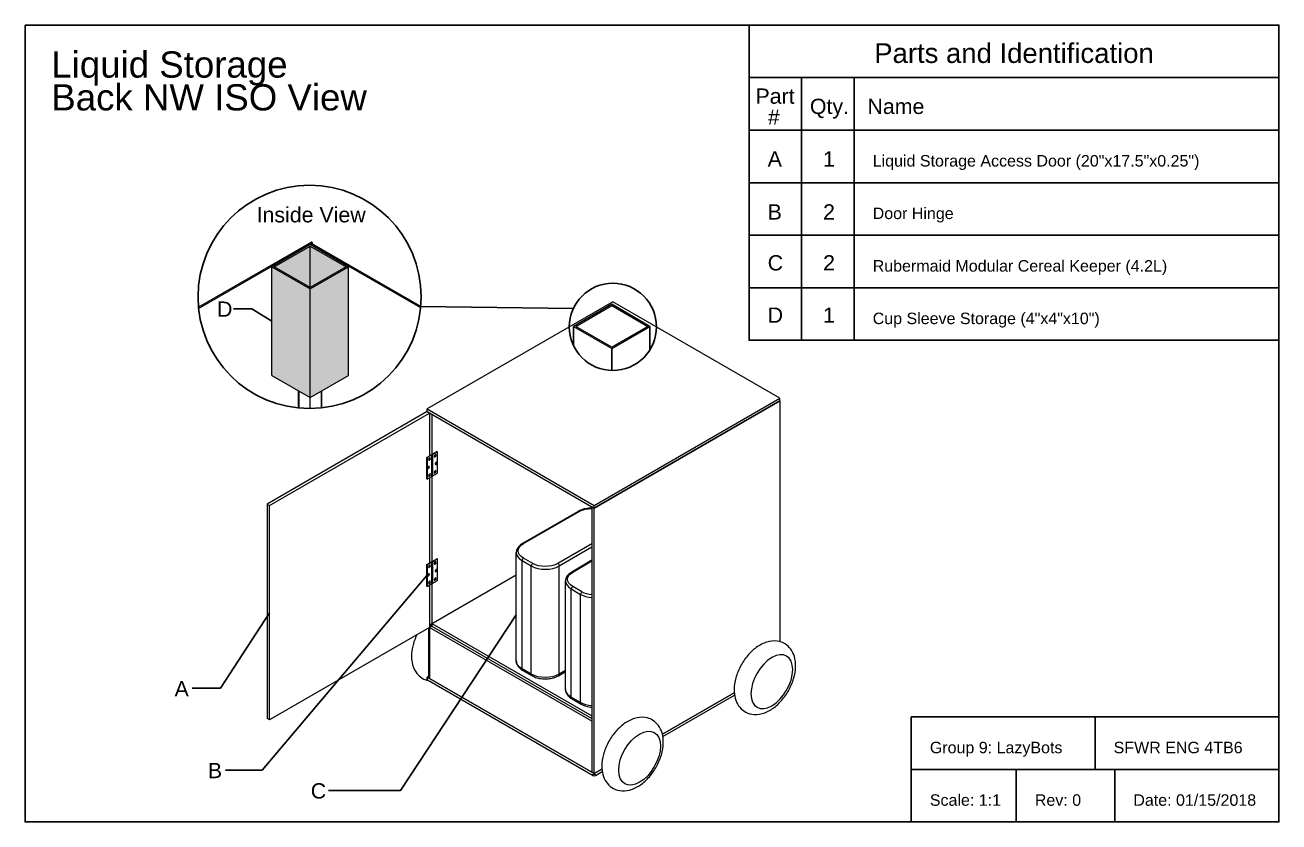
# Model space of a CAD drawing. Header units: inches. Extents: x 0 to 1256, y -61 to 0.
# Drawn here: x 0 to 95.5, y -60.7 to 0 of the extents above; entities that cross this region are included whole.
import ezdxf
from ezdxf.enums import TextEntityAlignment as Align

# ---------------------------------------------------------------- set-up
doc = ezdxf.new("R2010")
doc.units = ezdxf.units.IN
doc.header["$LTSCALE"] = 2
doc.header["$MEASUREMENT"] = 0
doc.linetypes.add('ACAD_ISO02W100', pattern=[15, 12, -3])
doc.styles.get("Standard").update_dxf_attribs({"font": 'arial.ttf'})

# ---------------------------------------------------------------- blocks, each defined once
blk = doc.blocks.new('A$C38AF36A5')
at = {"linetype": 'Continuous', "lineweight": 0, "extrusion": (1.72228e-16, 0.816497, 0.57735)}
for p, q in [((-20.414, 38.125), (-34.557, 29.96)), ((-7.687, 30.777), (-20.414, 38.125)), ((-21.829, 22.612), (-7.687, 30.777)), ((-7.687, 30.573), (-21.829, 22.408)), ((-21.829, 22.408), (-7.687, 30.573)), ((-7.687, 30.573), (-7.687, 30.777)), ((-7.687, 30.573), (-7.687, 12.242)), ((-34.557, 29.756), (-46.754, 22.714)), ((-46.577, 22.612), (-34.38, 29.654)), ((-34.557, 29.96), (-21.829, 22.612)), ((-34.557, 29.756), (-34.557, 29.96)), ((-34.557, 29.756), (-21.829, 22.408)), ((-34.468, 29.705), (-34.38, 29.654)), ((-34.38, 29.654), (-34.38, 26.396)), ((-34.203, 29.552), (-34.203, 26.457)), ((-34.592, 26.274), (-34.238, 26.478)), ((-34.557, 26.253), (-34.592, 26.274)), ((-34.592, 24.641), (-34.592, 26.274)), ((-34.203, 26.457), (-34.557, 26.253)), ((-34.557, 26.253), (-34.557, 24.62)), ((-34.38, 26.233), (-34.38, 26.121)), ((-34.203, 26.457), (-34.238, 26.478)), ((-34.203, 24.824), (-34.203, 26.457)), ((-34.168, 26.518), (-33.814, 26.723)), ((-34.168, 26.518), (-34.168, 24.886)), ((-34.132, 26.498), (-34.168, 26.518)), ((-33.779, 26.702), (-34.132, 26.498)), ((-34.132, 24.865), (-34.132, 26.498)), ((-33.779, 26.702), (-33.814, 26.723)), ((-33.779, 25.069), (-33.779, 26.702)), ((-34.38, 25.008), (-34.38, 24.896)), ((-34.168, 24.886), (-34.132, 24.865)), ((-34.132, 24.865), (-33.779, 25.069)), ((-34.557, 24.62), (-34.592, 24.641)), ((-34.557, 24.62), (-34.203, 24.824)), ((-34.38, 24.722), (-34.38, 18.231)), ((-34.203, 24.824), (-34.203, 18.292)), ((-46.754, 22.714), (-46.754, 6.384)), ((-46.754, 22.714), (-46.577, 22.612)), ((-46.577, 6.282), (-46.577, 22.612)), ((-23.058, 22.162), (-27.301, 19.712)), ((-27.226, 19.705), (-22.983, 22.154)), ((-22.005, 22.51), (-22.005, 2.301)), ((-21.829, 22.408), (-22.005, 22.51)), ((-21.829, 22.408), (-21.829, 22.612)), ((-21.829, 2.199), (-21.829, 22.408)), ((-22.005, 19.698), (-24.609, 18.194)), ((-24.503, 18.011), (-22.005, 19.453)), ((-34.592, 18.109), (-34.238, 18.313)), ((-34.203, 18.292), (-34.557, 18.088)), ((-34.203, 18.292), (-34.238, 18.313)), ((-34.203, 16.659), (-34.203, 18.292)), ((-34.168, 18.354), (-33.814, 18.558)), ((-34.168, 18.354), (-34.168, 16.721)), ((-34.132, 18.333), (-34.168, 18.354)), ((-33.779, 18.537), (-34.132, 18.333)), ((-34.132, 16.7), (-34.132, 18.333)), ((-33.779, 18.537), (-33.814, 18.558)), ((-33.779, 16.904), (-33.779, 18.537)), ((-27.771, 10.785), (-27.771, 19.031)), ((-27.332, 10.172), (-27.332, 18.419)), ((-27.332, 18.419), (-26.625, 18.011)), ((-26.519, 18.194), (-27.226, 18.603)), ((-22.005, 18.437), (-23.548, 17.546)), ((-23.473, 17.539), (-22.005, 18.386)), ((-34.557, 18.088), (-34.592, 18.109)), ((-34.592, 16.476), (-34.592, 18.109)), ((-34.557, 18.088), (-34.557, 16.455)), ((-34.38, 18.068), (-34.38, 17.956)), ((-34.291, 13.577), (-27.771, 17.342)), ((-26.625, 9.764), (-26.625, 18.011)), ((-24.503, 9.764), (-24.503, 18.011)), ((-34.557, 16.455), (-34.592, 16.476)), ((-34.557, 16.455), (-34.203, 16.659)), ((-34.38, 16.843), (-34.38, 16.731)), ((-34.38, 16.557), (-34.38, 9.446)), ((-34.203, 16.659), (-34.203, 13.426)), ((-34.168, 16.721), (-34.132, 16.7)), ((-34.132, 16.7), (-33.779, 16.904)), ((-24.019, 8.618), (-24.019, 16.865)), ((-23.579, 8.006), (-23.579, 16.253)), ((-23.579, 16.253), (-22.872, 15.844)), ((-22.766, 16.028), (-23.473, 16.436)), ((-22.872, 7.598), (-22.872, 15.844)), ((-34.203, 13.426), (-46.577, 6.282)), ((-34.38, 13.324), (-34.203, 13.426)), ((-34.291, 13.375), (-34.291, 13.577)), ((-34.203, 13.628), (-22.005, 6.586)), ((-34.203, 13.426), (-22.005, 6.384)), ((-34.468, 13.273), (-34.468, 9.497)), ((-22.005, 6.18), (-34.38, 13.324)), ((-34.38, 9.446), (-34.38, 13.324)), ((-34.468, 9.599), (-34.557, 9.548)), ((-26.625, 9.764), (-27.332, 10.172)), ((-27.28, 10.058), (-26.573, 9.65)), ((-24.555, 9.65), (-24.019, 9.959)), ((-24.019, 10.044), (-24.503, 9.764)), ((-34.56, 9.525), (-34.557, 9.525)), ((-34.557, 9.548), (-21.829, 2.199)), ((-34.557, 9.507), (-34.557, 9.548)), ((-34.554, 9.325), (-34.502, 9.327)), ((-34.526, 9.326), (-21.921, 2.048)), ((-34.38, 9.446), (-34.468, 9.497)), ((-22.005, 2.301), (-34.38, 9.446)), ((-22.872, 7.598), (-23.579, 8.006)), ((-23.527, 7.891), (-22.82, 7.483)), ((-11.168, 8.354), (-16.64, 5.195)), ((-16.64, 5.195), (-11.168, 8.354)), ((-16.603, 5.012), (-11.144, 8.164)), ((-46.577, 6.282), (-46.754, 6.384)), ((-22.005, 6.18), (-22.005, 2.301)), ((-22.005, 2.301), (-21.829, 2.199)), ((-21.924, 2.138), (-21.928, 2.086)), ((-21.244, 2.537), (-21.829, 2.199)), ((-21.829, 2.199), (-21.244, 2.537)), ((-21.829, 2.158), (-21.829, 2.199)), ((-21.733, 2.05), (-21.221, 2.346)), ((-21.723, 2.132), (-21.729, 2.068))]:
    blk.add_line(p, q, dxfattribs=at)
at = {"linetype": 'Continuous', "lineweight": 0, "extrusion": (-3.56837e-16, 2.70119e-16, -1)}
for centre in [(-34.38, 26.151), (-33.956, 26.396), (-33.885, 25.824), (-34.45, 25.498), (-34.38, 24.926), (-33.956, 25.171), (-33.956, 18.231), (-34.45, 17.333), (-34.38, 17.986), (-33.885, 17.659), (-34.38, 16.761), (-33.956, 17.006)]:
    blk.add_ellipse(centre, major_axis=(0.05, 0.0866), ratio=0.57735, start_param=-3.926991, end_param=2.356194, dxfattribs=at)
at = {"linetype": 'Continuous', "lineweight": 0}
for centre, major_axis, ratio, start_param, end_param in [((-34.415, 26.171), (-0.05, -0.0866), 0.57735, 0.361367, 0.785398), ((-34.415, 26.171), (0.05, 0.0866), 0.57735, -2.356194, -0.361367), ((-33.991, 26.416), (-0.05, -0.0866), 0.57735, 0.361367, 0.785398), ((-33.991, 26.416), (0.05, 0.0866), 0.57735, -2.356194, -0.361367), ((-33.92, 25.845), (0.05, 0.0866), 0.57735, -2.356194, -0.361367), ((-34.486, 25.518), (-0.05, -0.0866), 0.57735, 0.361367, 0.785398), ((-34.486, 25.518), (0.05, 0.0866), 0.57735, -2.356194, -0.361367), ((-34.415, 24.947), (-0.05, -0.0866), 0.57735, 0.361367, 0.785398), ((-34.415, 24.947), (0.05, 0.0866), 0.57735, -2.356194, -0.361367), ((-33.991, 25.192), (-0.05, -0.0866), 0.57735, 0.361367, 0.785398), ((-33.991, 25.192), (0.05, 0.0866), 0.57735, -2.356194, -0.361367), ((-33.92, 25.845), (-0.05, -0.0866), 0.57735, 0.361367, 0.785398), ((-27.226, 19.583), (-0.075, 0.13), 0.57735, -0.785398, 0), ((-33.991, 18.251), (-0.05, -0.0866), 0.57735, 0.361367, 0.785398), ((-33.991, 18.251), (0.05, 0.0866), 0.57735, -2.356194, -0.361367), ((-26.271, 19.031), (-1.5, 0), 0.57735, 0, 0.785398), ((-27.226, 18.48), (-0.075, -0.13), 0.57735, -2.356194, -0.785398), ((-26.519, 18.072), (-0.075, -0.13), 0.57735, -2.356194, -0.785398), ((-34.486, 17.353), (-0.05, -0.0866), 0.57735, 0.361367, 0.785398), ((-34.486, 17.353), (0.05, 0.0866), 0.57735, -2.356194, -0.361367), ((-34.415, 18.007), (-0.05, -0.0866), 0.57735, 0.361367, 0.785398), ((-34.415, 18.007), (0.05, 0.0866), 0.57735, -2.356194, -0.361367), ((-33.92, 17.68), (-0.05, -0.0866), 0.57735, 0.361367, 0.785398), ((-33.92, 17.68), (0.05, 0.0866), 0.57735, -2.356194, -0.361367), ((-25.564, 18.623), (1.5, 0), 0.57735, -2.356194, -0.785398), ((-23.473, 17.416), (-0.075, 0.13), 0.57735, -0.785398, 0), ((-34.415, 16.782), (-0.05, -0.0866), 0.57735, 0.361367, 0.785398), ((-34.415, 16.782), (0.05, 0.0866), 0.57735, -2.356194, -0.361367), ((-33.991, 17.027), (-0.05, -0.0866), 0.57735, 0.361367, 0.785398), ((-33.991, 17.027), (0.05, 0.0866), 0.57735, -2.356194, -0.361367), ((-22.519, 16.865), (-1.5, 0), 0.57735, 0, 0.785398), ((-23.473, 16.314), (-0.075, -0.13), 0.57735, -2.356194, -0.785398), ((-22.766, 15.906), (-0.075, -0.13), 0.57735, -2.356194, -0.785398), ((-21.811, 16.457), (1.5, 0), 0.57735, -2.356194, -1.70045), ((-8.305, 9.191), (-1.125, -1.949), 0.57735, -3.926991, 2.356194), ((-27.155, 10.274), (-0.125, -0.217), 0.57735, -0.785398, 0), ((-26.448, 9.866), (-0.125, -0.217), 0.57735, -0.785398, 0), ((-23.402, 8.108), (-0.125, -0.217), 0.57735, -0.785398, 0), ((-22.695, 7.7), (-0.125, -0.217), 0.57735, -0.785398, 0), ((-21.829, 2.077), (-0.0996, 0.0091), 0.815368, -3.067399796231769, 3.215785510947817)]:
    blk.add_ellipse(centre, major_axis=major_axis, ratio=ratio, start_param=start_param, end_param=end_param, dxfattribs=at)
at = {"linetype": 'Continuous', "lineweight": 0, "extrusion": (-8.32667e-17, 1.44222e-16, -1)}
blk.add_ellipse((-22.983, 22.032), major_axis=(-0.075, 0.13), ratio=0.57735, start_param=0, end_param=0.785398, dxfattribs=at)
at = {"linetype": 'Continuous', "lineweight": 0, "extrusion": (-1.1481e-16, -5.55112e-17, -1)}
blk.add_ellipse((-22.028, 21.603), major_axis=(1.35, 0), ratio=0.57735, start_param=-2.356194, end_param=-1.553769, dxfattribs=at)
at = {"linetype": 'Continuous', "lineweight": 0, "extrusion": (-7.12208e-17, 2.58296e-32, -1)}
for centre in [(-26.271, 19.154), (-22.519, 16.987)]:
    blk.add_ellipse(centre, major_axis=(-1.35, 0), ratio=0.57735, start_param=-0.785398, end_param=0.785398, dxfattribs=at)
at = {"linetype": 'Continuous', "lineweight": 0, "extrusion": (-6.73297e-17, -1.66533e-16, -1)}
blk.add_ellipse((-25.564, 18.746), major_axis=(-1.35, 0), ratio=0.57735, start_param=-2.356194, end_param=-0.785398, dxfattribs=at)
at = {"linetype": 'Continuous', "lineweight": 0, "extrusion": (1.05311e-16, 3.17196e-16, -1)}
blk.add_ellipse((-24.609, 18.072), major_axis=(0.075, -0.13), ratio=0.57735, start_param=-2.356194, end_param=-0.785398, dxfattribs=at)
at = {"linetype": 'Continuous', "lineweight": 0, "extrusion": (-3.17709e-17, -5.55112e-17, -1)}
blk.add_ellipse((-21.811, 16.579), major_axis=(-1.35, 0), ratio=0.57735, start_param=-1.426641, end_param=-0.785398, dxfattribs=at)
at = {"linetype": 'Continuous', "lineweight": 0, "extrusion": (-8.96561e-17, -1.66533e-16, -1)}
blk.add_ellipse((-26.271, 10.785), major_axis=(-1.5, 0), ratio=0.57735, start_param=-0.785398, end_param=0, dxfattribs=at)
at = {"linetype": 'Continuous', "lineweight": 0, "extrusion": (-5.07115e-17, -5.55112e-17, -1)}
blk.add_ellipse((-25.564, 10.377), major_axis=(-1.5, 0), ratio=0.57735, start_param=-2.356194, end_param=-0.785398, dxfattribs=at)
at = {"linetype": 'Continuous', "lineweight": 0, "extrusion": (3.31999e-17, 2.75563e-16, -1)}
blk.add_ellipse((-24.68, 9.866), major_axis=(0.125, -0.217), ratio=0.57735, start_param=-0.785398, end_param=0, dxfattribs=at)
at = {"linetype": 'Continuous', "lineweight": 0, "extrusion": (5.90757e-15, 2.90586e-16, -1)}
blk.add_ellipse((-34.557, 9.425), major_axis=(0.003, -0.1), ratio=0.042914, start_param=-4.096257, end_param=2.186928, dxfattribs=at)
at = {"linetype": 'Continuous', "lineweight": 0, "extrusion": (-2.00678e-16, -5.55112e-17, -1)}
blk.add_ellipse((-22.519, 8.618), major_axis=(-1.5, 0), ratio=0.57735, start_param=-0.785398, end_param=0, dxfattribs=at)
at = {"linetype": 'Continuous', "lineweight": 0, "extrusion": (-5.34156e-17, 1.11022e-16, -1)}
blk.add_ellipse((-21.811, 8.21), major_axis=(-1.5, 0), ratio=0.57735, start_param=-1.441142, end_param=-0.785398, dxfattribs=at)
at = {"linetype": 'Continuous', "lineweight": 0, "extrusion": (-4.36385e-16, 1.87848e-16, -1)}
blk.add_ellipse((-18.381, 3.373), major_axis=(-1.125, -1.949), ratio=0.57735, start_param=-5.497787, end_param=0.785398, dxfattribs=at)
at = {"linetype": 'Continuous', "lineweight": 0}
for points, knots in [([(-22.005, 22.41), (-22.088, 22.411), (-22.171, 22.408), (-22.402, 22.386), (-22.548, 22.359), (-22.82, 22.279), (-22.946, 22.226), (-23.058, 22.162)], [5.4817863, 5.4817863, 5.4817863, 5.4817863, 5.6548668, 5.6548668, 5.969026, 5.969026, 6.2831853, 6.2831853, 6.2831853, 6.2831853]), ([(-27.301, 19.712), (-27.357, 19.68), (-27.409, 19.645), (-27.504, 19.569), (-27.548, 19.528), (-27.625, 19.441), (-27.658, 19.395), (-27.713, 19.297), (-27.735, 19.246), (-27.764, 19.14), (-27.771, 19.086), (-27.771, 19.031)], [0, 0, 0, 0, 0.1570796, 0.1570796, 0.3141593, 0.3141593, 0.4712389, 0.4712389, 0.6283185, 0.6283185, 0.7853982, 0.7853982, 0.7853982, 0.7853982]), ([(-23.548, 17.546), (-23.604, 17.514), (-23.656, 17.478), (-23.752, 17.402), (-23.795, 17.362), (-23.872, 17.274), (-23.906, 17.228), (-23.961, 17.131), (-23.982, 17.079), (-24.011, 16.974), (-24.019, 16.919), (-24.019, 16.865)], [0, 0, 0, 0, 0.1570796, 0.1570796, 0.3141593, 0.3141593, 0.4712389, 0.4712389, 0.6283185, 0.6283185, 0.7853982, 0.7853982, 0.7853982, 0.7853982]), ([(-35.343, 12.768), (-35.48, 12.483), (-35.587, 12.187), (-35.716, 11.635), (-35.749, 11.38), (-35.749, 11.13)], [5.6265466, 5.6265466, 5.6265466, 5.6265466, 5.9807408, 5.9807408, 6.2831853, 6.2831853, 6.2831853, 6.2831853]), ([(-11.177, 8.578), (-11.177, 8.875), (-11.131, 9.179), (-10.966, 9.783), (-10.845, 10.083), (-10.545, 10.652), (-10.366, 10.92), (-9.961, 11.405), (-9.734, 11.622), (-9.242, 11.982), (-8.976, 12.125), (-8.436, 12.291), (-8.163, 12.323), (-7.68, 12.255), (-7.472, 12.181), (-7.123, 11.963), (-6.979, 11.826), (-6.739, 11.5), (-6.649, 11.308), (-6.517, 10.863), (-6.489, 10.605), (-6.503, 10.044), (-6.555, 9.739), (-6.733, 9.135), (-6.859, 8.837), (-7.169, 8.274), (-7.353, 8.009), (-7.766, 7.533), (-7.996, 7.321), (-8.494, 6.974), (-8.763, 6.838), (-9.303, 6.693), (-9.573, 6.67), (-10.046, 6.755), (-10.247, 6.835), (-10.586, 7.063), (-10.725, 7.204), (-10.957, 7.539), (-11.042, 7.737), (-11.152, 8.147), (-11.177, 8.361), (-11.177, 8.578)], [0, 0, 0, 0, 0.358657, 0.358657, 0.720594, 0.720594, 1.078006, 1.078006, 1.437728, 1.437728, 1.8012, 1.8012, 2.127987, 2.127987, 2.376947, 2.376947, 2.603416, 2.603416, 2.856116, 2.856116, 3.170379, 3.170379, 3.530717, 3.530717, 3.892144, 3.892144, 4.249466, 4.249466, 4.609658, 4.609658, 4.972621, 4.972621, 5.292808, 5.292808, 5.537533, 5.537533, 5.764522, 5.764522, 6.021292, 6.021292, 6.283185, 6.283185, 6.283185, 6.283185]), ([(-35.749, 11.13), (-35.749, 10.832), (-35.703, 10.54), (-35.503, 10.039), (-35.366, 9.824), (-35.032, 9.514), (-34.855, 9.406), (-34.591, 9.311), (-34.514, 9.29), (-34.437, 9.275)], [0, 0, 0, 0, 0.3586571, 0.3586571, 0.654579, 0.654579, 0.888509, 0.888509, 0.9805995, 0.9805995, 0.9805995, 0.9805995]), ([(-27.771, 10.785), (-27.771, 10.724), (-27.763, 10.664), (-27.731, 10.548), (-27.707, 10.492), (-27.648, 10.387), (-27.613, 10.337), (-27.532, 10.246), (-27.487, 10.204), (-27.389, 10.126), (-27.336, 10.09), (-27.28, 10.058)], [0.7853982, 0.7853982, 0.7853982, 0.7853982, 0.9424778, 0.9424778, 1.0995574, 1.0995574, 1.2566371, 1.2566371, 1.4137167, 1.4137167, 1.5707963, 1.5707963, 1.5707963, 1.5707963]), ([(-26.573, 9.65), (-26.461, 9.585), (-26.335, 9.533), (-26.069, 9.454), (-25.927, 9.428), (-25.638, 9.402), (-25.49, 9.402), (-25.201, 9.428), (-25.059, 9.454), (-24.792, 9.533), (-24.667, 9.585), (-24.555, 9.65)], [1.570796, 1.570796, 1.570796, 1.570796, 1.884956, 1.884956, 2.199115, 2.199115, 2.513274, 2.513274, 2.827433, 2.827433, 3.141593, 3.141593, 3.141593, 3.141593]), ([(-24.019, 8.618), (-24.019, 8.558), (-24.01, 8.497), (-23.978, 8.381), (-23.955, 8.325), (-23.896, 8.22), (-23.86, 8.171), (-23.779, 8.08), (-23.734, 8.037), (-23.636, 7.959), (-23.584, 7.924), (-23.527, 7.891)], [0.7853982, 0.7853982, 0.7853982, 0.7853982, 0.9424778, 0.9424778, 1.0995574, 1.0995574, 1.2566371, 1.2566371, 1.4137167, 1.4137167, 1.5707963, 1.5707963, 1.5707963, 1.5707963]), ([(-22.82, 7.483), (-22.708, 7.418), (-22.583, 7.366), (-22.316, 7.288), (-22.174, 7.261), (-22.022, 7.248), (-22.014, 7.247), (-22.005, 7.246)], [1.5707963, 1.5707963, 1.5707963, 1.5707963, 1.8849556, 1.8849556, 2.1991149, 2.1991149, 2.216748, 2.216748, 2.216748, 2.216748]), ([(-21.253, 2.761), (-21.253, 3.058), (-21.207, 3.361), (-21.042, 3.965), (-20.922, 4.266), (-20.621, 4.834), (-20.442, 5.102), (-20.037, 5.587), (-19.811, 5.804), (-19.319, 6.164), (-19.053, 6.307), (-18.513, 6.473), (-18.239, 6.506), (-17.756, 6.437), (-17.548, 6.364), (-17.199, 6.145), (-17.055, 6.009), (-16.815, 5.683), (-16.726, 5.491), (-16.593, 5.045), (-16.565, 4.787), (-16.579, 4.227), (-16.632, 3.922), (-16.809, 3.318), (-16.935, 3.019), (-17.246, 2.456), (-17.429, 2.192), (-17.842, 1.715), (-18.072, 1.503), (-18.57, 1.156), (-18.839, 1.021), (-19.379, 0.875), (-19.649, 0.853), (-20.122, 0.938), (-20.324, 1.018), (-20.662, 1.245), (-20.802, 1.387), (-21.033, 1.722), (-21.119, 1.919), (-21.229, 2.329), (-21.253, 2.544), (-21.253, 2.761)], [0, 0, 0, 0, 0.358657, 0.358657, 0.720594, 0.720594, 1.078006, 1.078006, 1.437728, 1.437728, 1.8012, 1.8012, 2.127987, 2.127987, 2.376947, 2.376947, 2.603416, 2.603416, 2.856116, 2.856116, 3.170379, 3.170379, 3.530717, 3.530717, 3.892144, 3.892144, 4.249466, 4.249466, 4.609658, 4.609658, 4.972621, 4.972621, 5.292808, 5.292808, 5.537533, 5.537533, 5.764522, 5.764522, 6.021292, 6.021292, 6.283185, 6.283185, 6.283185, 6.283185])]:
    blk.add_open_spline(points, degree=3, knots=knots, dxfattribs=at)

msp = doc.modelspace()

# ---------------------------------------------------------------- hatches: boundary and pattern name
at = {"true_color": 0x939598}
h = msp.add_hatch(color=252, dxfattribs=at)
h.dxf.hatch_style = 1
h.paths.add_polyline_path([(24.63771, -26.67172), (24.63771, -18.40469), (21.7209, -20.08871), (21.7209, -28.35574)])
h.paths.add_polyline_path([(21.7209, -28.35574), (21.7209, -20.08871), (18.80408, -18.40469), (18.80408, -26.67172)])
h.paths.add_polyline_path([(21.7209, -19.98665), (18.98086, -18.40469), (21.7209, -16.82273)], flags=16)
h.paths.add_polyline_path([(24.46094, -18.40469), (21.7209, -19.98665), (21.7209, -16.82273)], flags=16)
h.paths.add_polyline_path([(24.63771, -18.40469), (21.7209, -16.72067), (18.80408, -18.40469), (21.7209, -20.08871)])
h.paths.add_polyline_path([(24.46094, -18.40469), (21.7209, -19.98665), (18.98086, -18.40469), (21.7209, -16.82273)], flags=16)

# ---------------------------------------------------------------- linework, layer by layer
for p, q in [((55.14809, -4), (95.50625, -4)), ((59.14809, -4), (59.14809, -24)), ((63.14809, -4), (63.14809, -24)), ((55.14809, -8), (95.50625, -8)), ((55.14809, -12), (95.50625, -12)), ((55.14809, -16), (95.50625, -16)), ((55.14809, -20), (95.50625, -20)), ((55.14809, -24), (95.50625, -24)), ((67.50091, -52.67723), (67.50091, -60.67722)), ((95.50091, -52.67723), (67.50091, -52.67723)), ((81.50091, -52.67723), (81.50091, -56.67723)), ((95.50091, -56.67723), (67.50091, -56.67723)), ((75.5, -56.67723), (75.5, -60.67722)), ((83, -56.67723), (83, -60.67722))]:
    msp.add_line(p, q)
at = {"linetype": 'Continuous', "lineweight": 0, "extrusion": (-8.32667e-17, 0.816497, 0.57735)}
for p, q in [((21.80929, -16.52675, 5.73339), (13.21204, -21.49037, 5.73339)), ((13.22163, -21.5869, 5.73339), (21.89768, -16.57778, 5.73339)), ((21.7209, -16.72067, 5.73339), (18.80408, -18.40469, 5.73339)), ((18.98086, -18.40469, 5.73339), (21.7209, -16.82273, 5.73339)), ((20.83702, -17.23098, 5.73339), (20.83702, -17.19015, 5.73339)), ((20.83702, -17.19015, 5.73339), (20.87237, -17.21056, 5.73339)), ((30.13359, -21.53691, 5.73339), (21.7209, -16.67984, 5.73339)), ((24.63771, -18.40469, 5.73339), (21.7209, -16.72067, 5.73339)), ((21.7209, -19.98665, 5.73339), (21.7209, -16.82273, 5.73339)), ((21.7209, -16.82273, 5.73339), (24.46094, -18.40469, 5.73339)), ((21.89768, -16.57778, 5.73339), (21.80929, -16.52675, 5.73339)), ((30.14263, -21.44007, 5.73339), (21.80929, -16.62881, 5.73339)), ((21.89768, -16.67984, 5.73339), (21.89768, -16.57778, 5.73339)), ((22.56943, -17.21056, 5.73339), (22.60478, -17.19015, 5.73339)), ((22.60478, -17.23098, 5.73339), (22.60478, -17.19015, 5.73339)), ((18.80408, -18.40469, 5.73339), (21.7209, -20.08871, 5.73339)), ((18.80408, -26.67172, 5.73339), (18.80408, -18.40469, 5.73339)), ((21.7209, -19.98665, 5.73339), (18.98086, -18.40469, 5.73339)), ((24.46094, -18.40469, 5.73339), (21.7209, -19.98665, 5.73339)), ((21.7209, -20.08871, 5.73339), (24.63771, -18.40469, 5.73339)), ((24.63771, -26.67172, 5.73339), (24.63771, -18.40469, 5.73339)), ((21.7209, -29.19821, 5.73339), (21.7209, -20.08871, 5.73339)), ((18.80408, -26.67172, 5.73339), (21.7209, -28.35574, 5.73339)), ((21.7209, -28.35574, 5.73339), (24.63771, -26.67172, 5.73339)), ((20.83702, -29.15692, 5.73339), (20.83702, -27.84543, 5.73339)), ((20.87237, -29.16035, 5.73339), (20.87237, -27.86584, 5.73339)), ((22.56943, -29.15115, 5.73339), (22.56943, -27.86584, 5.73339)), ((22.60478, -29.14734, 5.73339), (22.60478, -27.84543, 5.73339))]:
    msp.add_line(p, q, dxfattribs=at)
at = {"linetype": 'ACAD_ISO02W100', "lineweight": 0, "extrusion": (-8.32667e-17, 0.816497, 0.57735)}
for p, q in [((44.6837, -21.26197, 5.73339), (41.76689, -22.94599, 5.73339)), ((41.94366, -22.94599, 5.73339), (44.6837, -21.36403, 5.73339)), ((47.60052, -22.94599, 5.73339), (44.6837, -21.26197, 5.73339)), ((44.6837, -21.36403, 5.73339), (47.42374, -22.94599, 5.73339)), ((41.76689, -22.94599, 5.73339), (44.6837, -24.63001, 5.73339)), ((44.6837, -24.52795, 5.73339), (41.94366, -22.94599, 5.73339)), ((47.42374, -22.94599, 5.73339), (44.6837, -24.52795, 5.73339)), ((44.6837, -24.63001, 5.73339), (47.60052, -22.94599, 5.73339))]:
    msp.add_line(p, q, dxfattribs=at)
at = {"linetype": 'ACAD_ISO02W100'}
for p, q in [((41.76689, -22.94599, 5.73339), (41.76689, -24.39718, 5.73339)), ((47.60052, -22.94599, 5.73339), (47.60052, -24.72345, 5.73339)), ((44.6837, -24.63001, 5.73339), (44.6837, -26.3014, 5.73339))]:
    msp.add_line(p, q, dxfattribs=at)
msp.add_lwpolyline([(0, 0), (95.50625, 0), (95.50625, -60.67722), (0, -60.67722)], close=True)
msp.add_lwpolyline([(55.14809, -20), (55.14809, -24), (95.50625, -24), (95.50625, 0), (55.14809, 0), (55.14809, -20)])
at = {"elevation": 5.73339}
for points in [[(18.80408, -22.5382), (17.26427, -21.61069), (15.88615, -21.61069)], [(41.7609, -21.57552), (30.14263, -21.44007)], [(30.5946, -41.90112), (18.05831, -56.73173), (15.26409, -56.73173)], [(18.60914, -44.74645), (14.88126, -50.50213), (12.72783, -50.50213)], [(37.41547, -44.89749), (28.60442, -58.28109), (23.1027, -58.28109)]]:
    msp.add_lwpolyline(points, dxfattribs=at)
for centre, radius in [((21.67505, -20.69834, 5.73339), 8.5), ((44.77209, -22.97997, 5.73339), 3.32261)]:
    msp.add_circle(centre, radius)

# ---------------------------------------------------------------- block references
msp.add_blockref('A$C38AF36A5', (65.18652, -59.19319, 5.73339))

# ---------------------------------------------------------------- texts
for s, height, p in [('Liquid Storage', 1.9975839, (2, -4)), ('Back NW ISO View', 1.9975839, (2, -6.5)), ('Part', 1.163935, (55.63452, -5.99162)), ('Qty.', 1.163935, (59.78069, -6.77084)), ('Name', 1.163935, (64.16582, -6.77084)), ('#', 1.16393, (56.5801, -7.59185)), ('A', 1.16393, (56.56367, -10.77084)), ('1', 1.16393, (60.78443, -10.77084)), ('Liquid Storage Access Door (20"x17.5"x0.25")', 0.8729512, (64.56367, -10.77084)), ('Inside View', 1.163935, (17.63325, -15.02347, 5.73339)), ('B', 1.16393, (56.56367, -14.80885)), ('2', 1.16393, (60.78443, -14.80885)), ('Door Hinge', 0.872951, (64.56367, -14.77084)), ('C', 1.16393, (56.56367, -18.68535)), ('2', 1.16393, (60.78443, -18.68535)), ('Rubermaid Modular Cereal Keeper (4.2L)', 0.8729512, (64.56367, -18.77084)), ('D', 1.16393, (14.62399, -22.21044, 5.73339)), ('D', 1.16393, (56.56367, -22.66952)), ('1', 1.16393, (60.78443, -22.66952)), ('Cup Sleeve Storage (4"x4"x10")', 0.8729512, (64.56367, -22.77084)), ('A', 1.16393, (11.38558, -51.1173, 5.73339)), ('Group 9: LazyBots', 0.8729512, (68.91649, -55.44807)), ('SFWR ENG 4TB6', 0.8729512, (82.91649, -55.44807)), ('B', 1.16393, (13.92184, -57.3469, 5.73339)), ('C', 1.16393, (21.76044, -58.89626, 5.73339)), ('Scale: 1:1', 0.872951, (68.91649, -59.44807)), ('Rev: 0', 0.872951, (76.91558, -59.44807)), ('Date: 01/15/2018', 0.8729512, (84.41558, -59.44807))]:
    msp.add_text(s, height=height).set_placement(p)
msp.add_text('Parts and Identification', height=1.4981879).set_placement((75.32717, -3.33288), align=Align.BOTTOM_CENTER)

doc.saveas('drawing.dxf')
